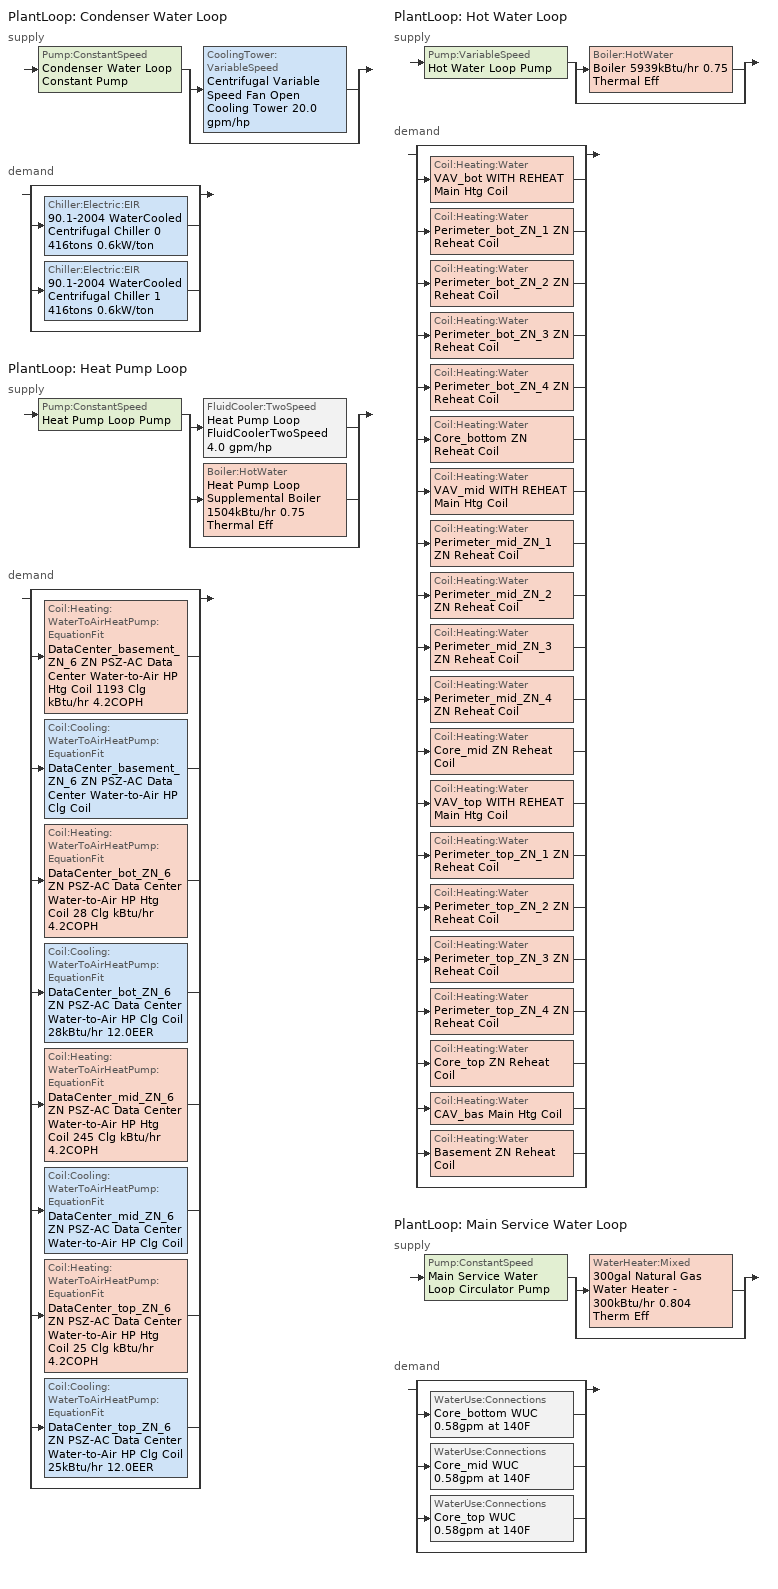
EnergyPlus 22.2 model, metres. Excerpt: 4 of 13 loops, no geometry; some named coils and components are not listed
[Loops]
PlantLoop 'Condenser Water Loop'
 supply: Pump:ConstantSpeed 'Condenser Water Loop Constant Pump' > split
  | CoolingTower:VariableSpeed 'Centrifugal Variable Speed Fan Open Cooling Tower 20.0 gpm/hp'
  | bypass
 demand: split
  | bypass
  | Chiller:Electric:EIR '90.1-2004 WaterCooled  Centrifugal Chiller 0 416tons 0.6kW/ton'
  | Chiller:Electric:EIR '90.1-2004 WaterCooled  Centrifugal Chiller 1 416tons 0.6kW/ton'
  | bypass
PlantLoop 'Heat Pump Loop'
 supply: Pump:ConstantSpeed 'Heat Pump Loop Pump' > split
  | FluidCooler:TwoSpeed 'Heat Pump Loop FluidCoolerTwoSpeed 4.0 gpm/hp'
  | Boiler:HotWater 'Heat Pump Loop Supplemental Boiler 1504kBtu/hr 0.75 Thermal Eff'
  | bypass
 demand: split
  | bypass
  | Coil:Heating:WaterToAirHeatPump:EquationFit 'DataCenter_basement_ZN_6 ZN PSZ-AC Data Center Water-to-Air HP Htg Coil 1193 Clg kBtu/hr 4.2COPH'
  | Coil:Cooling:WaterToAirHeatPump:EquationFit 'DataCenter_basement_ZN_6 ZN PSZ-AC Data Center Water-to-Air HP Clg Coil'
  | Coil:Heating:WaterToAirHeatPump:EquationFit 'DataCenter_bot_ZN_6 ZN PSZ-AC Data Center Water-to-Air HP Htg Coil 28 Clg kBtu/hr 4.2COPH'
  | Coil:Cooling:WaterToAirHeatPump:EquationFit 'DataCenter_bot_ZN_6 ZN PSZ-AC Data Center Water-to-Air HP Clg Coil 28kBtu/hr 12.0EER'
  | Coil:Heating:WaterToAirHeatPump:EquationFit 'DataCenter_mid_ZN_6 ZN PSZ-AC Data Center Water-to-Air HP Htg Coil 245 Clg kBtu/hr 4.2COPH'
  | Coil:Cooling:WaterToAirHeatPump:EquationFit 'DataCenter_mid_ZN_6 ZN PSZ-AC Data Center Water-to-Air HP Clg Coil'
  | Coil:Heating:WaterToAirHeatPump:EquationFit 'DataCenter_top_ZN_6 ZN PSZ-AC Data Center Water-to-Air HP Htg Coil 25 Clg kBtu/hr 4.2COPH'
  | Coil:Cooling:WaterToAirHeatPump:EquationFit 'DataCenter_top_ZN_6 ZN PSZ-AC Data Center Water-to-Air HP Clg Coil 25kBtu/hr 12.0EER'
  | bypass
PlantLoop 'Hot Water Loop'
 supply: Pump:VariableSpeed 'Hot Water Loop Pump' > split
  | Boiler:HotWater 'Boiler 5939kBtu/hr 0.75 Thermal Eff'
  | bypass
 demand: split
  | bypass
  | Coil:Heating:Water 'VAV_bot WITH REHEAT Main Htg Coil'
  | Coil:Heating:Water 'Perimeter_bot_ZN_1 ZN Reheat Coil'
  | Coil:Heating:Water 'Perimeter_bot_ZN_2 ZN Reheat Coil'
  | Coil:Heating:Water 'Perimeter_bot_ZN_3 ZN Reheat Coil'
  | Coil:Heating:Water 'Perimeter_bot_ZN_4 ZN Reheat Coil'
  | Coil:Heating:Water 'Core_bottom ZN Reheat Coil'
  | Coil:Heating:Water 'VAV_mid WITH REHEAT Main Htg Coil'
  | Coil:Heating:Water 'Perimeter_mid_ZN_1 ZN Reheat Coil'
  | Coil:Heating:Water 'Perimeter_mid_ZN_2 ZN Reheat Coil'
  | Coil:Heating:Water 'Perimeter_mid_ZN_3 ZN Reheat Coil'
  | Coil:Heating:Water 'Perimeter_mid_ZN_4 ZN Reheat Coil'
  | Coil:Heating:Water 'Core_mid ZN Reheat Coil'
  | Coil:Heating:Water 'VAV_top WITH REHEAT Main Htg Coil'
  | Coil:Heating:Water 'Perimeter_top_ZN_1 ZN Reheat Coil'
  | Coil:Heating:Water 'Perimeter_top_ZN_2 ZN Reheat Coil'
  | Coil:Heating:Water 'Perimeter_top_ZN_3 ZN Reheat Coil'
  | Coil:Heating:Water 'Perimeter_top_ZN_4 ZN Reheat Coil'
  | Coil:Heating:Water 'Core_top ZN Reheat Coil'
  | Coil:Heating:Water 'CAV_bas Main Htg Coil'
  | Coil:Heating:Water 'Basement ZN Reheat Coil'
  | bypass
PlantLoop 'Main Service Water Loop'
 supply: Pump:ConstantSpeed 'Main Service Water Loop Circulator Pump' > split
  | WaterHeater:Mixed '300gal Natural Gas Water Heater - 300kBtu/hr 0.804 Therm Eff'
  | bypass
 demand: split
  | bypass
  | WaterUse:Connections 'Core_bottom WUC 0.58gpm at 140F'
  | WaterUse:Connections 'Core_mid WUC 0.58gpm at 140F'
  | WaterUse:Connections 'Core_top WUC 0.58gpm at 140F'
  | bypass
[Boiler:HotWater] Design water flow rate=Autosize; Efficiency curve temperature evaluation variable=LeavingBoiler; End use subcategory=General; Fuel type=NaturalGas; Maximum part load ratio=1.2; Minimum part load ratio=0; Nominal capacity=Autosize; Nominal thermal efficiency=0.75; Normalized boiler efficiency curve=Boiler with No Minimum Turndown; Optimum part load ratio=1; Parasitic electric load=0; Sizing factor=1; Water outlet upper temperature limit=95
Name | Boiler flow mode
Boiler 5939kBtu/hr 0.75 Thermal Eff | LeavingSetpointModulated
Heat Pump Loop Supplemental Boiler 1504kBtu/hr 0.75 Thermal Eff | ConstantFlow
[Coil:Cooling:WaterToAirHeatPump:EquationFit] Gross rated sensible cooling capacity=Autosize; Gross rated total cooling capacity=Autosize; Nominal time for condensate removal to begin=0; Rated air flow rate=Autosize; Rated entering air dry bulb temperature=27; Rated entering air wet bulb temperature=19; Rated entering water temperature=30; Rated water flow rate=Autosize; Ratio of initial moisture evaporation rate and steady state latent capacity=0
Name | Cooling power consumption curve | Gross rated cooling cop | Sensible cooling capacity curve | Total cooling capacity curve
DataCenter_basement_ZN_6 ZN PSZ-AC Data Center Water-to-Air HP Clg Coil | Curve Quad Linear 3 | 3.25 | Curve Quint Linear 1 | TotCoolCapCurve
DataCenter_bot_ZN_6 ZN PSZ-AC Data Center Water-to-Air HP Clg Coil 28kBtu/hr 12.0EER | Curve Quad Linear 6 | 4.13178 | Curve Quint Linear 2 | TotCoolCapCurve 1
DataCenter_mid_ZN_6 ZN PSZ-AC Data Center Water-to-Air HP Clg Coil | Curve Quad Linear 9 | 3.25 | Curve Quint Linear 3 | TotCoolCapCurve 2
DataCenter_top_ZN_6 ZN PSZ-AC Data Center Water-to-Air HP Clg Coil 25kBtu/hr 12.0EER | Curve Quad Linear 12 | 4.13178 | Curve Quint Linear 4 | TotCoolCapCurve 3
[Coil:Heating:Water] Availability schedule=Always On Discrete; Maximum water flow rate=Autosize; Performance input method=UFactorTimesAreaAndDesignWaterFlowRate; Rated capacity=Autosize; Rated inlet water temperature=82.2222; Rated outlet water temperature=71.1111; Rated ratio for air and water convection=0.5; U factor times area value=Autosize
Name | Rated inlet air temperature | Rated outlet air temperature
Basement ZN Reheat Coil | 16.6667 | 50
Core_bottom ZN Reheat Coil; Core_mid ZN Reheat Coil; Core_top ZN Reheat Coil; Perimeter_bot_ZN_1 ZN Reheat Coil; Perimeter_bot_ZN_2 ZN Reheat Coil; Perimeter_bot_ZN_3 ZN Reheat Coil; Perimeter_bot_ZN_4 ZN Reheat Coil; Perimeter_mid_ZN_1 ZN Reheat Coil; Perimeter_mid_ZN_2 ZN Reheat Coil; Perimeter_mid_ZN_3 ZN Reheat Coil; Perimeter_mid_ZN_4 ZN Reheat Coil; Perimeter_top_ZN_1 ZN Reheat Coil; Perimeter_top_ZN_2 ZN Reheat Coil; Perimeter_top_ZN_3 ZN Reheat Coil; Perimeter_top_ZN_4 ZN Reheat Coil | 12.7778 | 40
[Coil:Heating:WaterToAirHeatPump:EquationFit] Gross rated heating capacity=Autosize; Gross rated heating cop=4.2; Rated air flow rate=Autosize; Rated entering air dry bulb temperature=20; Rated entering water temperature=20; Rated water flow rate=Autosize; Ratio of rated heating capacity to rated cooling capacity=1
Name | Heating capacity curve | Heating power consumption curve
DataCenter_basement_ZN_6 ZN PSZ-AC Data Center Water-to-Air HP Htg Coil 1193 Clg kBtu/hr 4.2COPH | Curve Quad Linear 1 | Curve Quad Linear 2
DataCenter_bot_ZN_6 ZN PSZ-AC Data Center Water-to-Air HP Htg Coil 28 Clg kBtu/hr 4.2COPH | Curve Quad Linear 4 | Curve Quad Linear 5
DataCenter_mid_ZN_6 ZN PSZ-AC Data Center Water-to-Air HP Htg Coil 245 Clg kBtu/hr 4.2COPH | Curve Quad Linear 7 | Curve Quad Linear 8
DataCenter_top_ZN_6 ZN PSZ-AC Data Center Water-to-Air HP Htg Coil 25 Clg kBtu/hr 4.2COPH | Curve Quad Linear 10 | Curve Quad Linear 11
[CoolingTower:VariableSpeed]
Centrifugal Variable Speed Fan Open Cooling Tower 20.0 gpm/hp: Basin heater capacity=0; Basin heater setpoint temperature=2; Blowdown calculation mode=ConcentrationRatio; Blowdown concentration ratio=3; Cell control=MinimalCell; Design air flow rate=Autosize; Design approach temperature=2.77778; Design fan power=89532.1; Design inlet air wet bulb temperature=26.6667; Design range temperature=5.55556; Design water flow rate=Autosize; Drift loss percent=0.008; End use subcategory=General; Evaporation loss factor=0.2; Evaporation loss mode=SaturatedExit; Fan power ratio function of air flow rate ratio curve=VSD-TWR-FAN-FPLR; Fraction of tower capacity in free convection regime=0.125; Minimum air flow rate ratio=0.2; Model type=CoolToolsCrossFlow; Number of cells=2; Sizing factor=1
[FluidCooler:TwoSpeed]
Heat Pump Loop FluidCoolerTwoSpeed 4.0 gpm/hp: Design entering air temperature=35; Design entering air wet bulb temperature=25.6; Design entering water temperature=51.67; Design water flow rate=Autosize; High fan speed air flow rate=Autosize; High fan speed fan power=30607.8; High fan speed u factor times area value=Autosize; Low fan speed air flow rate=Autocalculate; Low fan speed air flow rate sizing factor=0.5; Low fan speed fan power=9182.33; Low fan speed fan power sizing factor=0.16; Low fan speed u factor times area sizing factor=0.6; Low fan speed u factor times area value=Autocalculate; Performance input method=UFactorTimesAreaAndDesignWaterFlowRate
[PlantEquipmentList]
Condenser Water Loop Cooling Equipment List: Centrifugal Variable Speed Fan Open Cooling Tower 20.0 gpm/hp, CoolingTower:VariableSpeed
Heat Pump Loop Cooling Equipment List: Heat Pump Loop FluidCoolerTwoSpeed 4.0 gpm/hp, FluidCooler:TwoSpeed
Heat Pump Loop Heating Equipment List: Heat Pump Loop Supplemental Boiler 1504kBtu/hr 0.75 Thermal Eff, Boiler:HotWater
Hot Water Loop Heating Equipment List: Boiler 5939kBtu/hr 0.75 Thermal Eff, Boiler:HotWater
Main Service Water Loop Heating Equipment List: 300gal Natural Gas Water Heater - 300kBtu/hr 0.804 Therm Eff, WaterHeater:Mixed
[PlantEquipmentOperation:ComponentSetpoint]
Heat Pump Loop Setpoint Operation Scheme: Component 1 flow rate=Autosize; Component 2 flow rate=Autosize; Equipment 1=Heat Pump Loop FluidCoolerTwoSpeed 4.0 gpm/hp; Equipment 2=Heat Pump Loop Supplemental Boiler 1504kBtu/hr 0.75 Thermal Eff; Operation 1 type=Cooling; Operation 2 type=Heating
[PlantEquipmentOperation:CoolingLoad] Load range 1 lower limit=0; Load range 1 upper limit=1000000000
Name | Range 1 equipment list
Condenser Water Loop Cooling Operation Scheme | Condenser Water Loop Cooling Equipment List
Heat Pump Loop Cooling Operation Scheme | Heat Pump Loop Cooling Equipment List
[PlantEquipmentOperation:HeatingLoad] Load range 1 lower limit=0; Load range 1 upper limit=1000000000
Name | Range 1 equipment list
Heat Pump Loop Heating Operation Scheme | Heat Pump Loop Heating Equipment List
Hot Water Loop Heating Operation Scheme | Hot Water Loop Heating Equipment List
Main Service Water Loop Heating Operation Scheme | Main Service Water Loop Heating Equipment List
[PlantEquipmentOperationSchemes] Control scheme 1 schedule=Always On Discrete
Condenser Water Loop Operation Schemes: Control scheme 1=Condenser Water Loop Cooling Operation Scheme
Heat Pump Loop Operation Schemes: Control scheme 1=Heat Pump Loop Heating Operation Scheme; Control scheme 2=Heat Pump Loop Cooling Operation Scheme; Control scheme 2 schedule=Always On Discrete; Control scheme 3=Heat Pump Loop Setpoint Operation Scheme; Control scheme 3 schedule=Always On Discrete
Hot Water Loop Operation Schemes: Control scheme 1=Hot Water Loop Heating Operation Scheme
Main Service Water Loop Operation Schemes: Control scheme 1=Main Service Water Loop Heating Operation Scheme
[PlantLoop] Common pipe simulation=None; Maximum loop flow rate=Autosize; Minimum loop flow rate=0; Plant loop volume=Autocalculate
Name | Fluid type | Load distribution scheme | Maximum loop temperature | Minimum loop temperature | Plant equipment operation scheme | Plant loop demand calculation scheme | User defined fluid type
Condenser Water Loop | Water | Optimal | 80 | 5 | Condenser Water Loop Operation Schemes | SingleSetpoint
Heat Pump Loop | UserDefinedFluidType | SequentialLoad | 35 | 10 | Heat Pump Loop Operation Schemes | DualSetpointDeadband | EthyleneGlycol_40
Hot Water Loop | Water | Optimal | 100 | 10 | Hot Water Loop Operation Schemes | SingleSetpoint
Main Service Water Loop | Water | Optimal | 60 | 10 | Main Service Water Loop Operation Schemes | SingleSetpoint
[Pump:ConstantSpeed] Design electric power per unit flow rate=348701.1; Design flow rate=Autosize; Design power consumption=Autosize; Design power sizing method=PowerPerFlowPerPressure; Design shaft power per unit flow rate per unit head=1.28205; End use subcategory=General; Fraction of motor inefficiencies to fluid stream=0; Pump control type=Intermittent
Name | Design pump head | Motor efficiency
Condenser Water Loop Constant Pump | 148557 | 0.93
Heat Pump Loop Pump | 179344 | 0.875
Main Service Water Loop Circulator Pump | 29891 | 0.825
[Pump:VariableSpeed]
Hot Water Loop Pump: Design electric power per unit flow rate=348701.1; Design maximum flow rate=Autosize; Design minimum flow rate=0; Design minimum flow rate fraction=0; Design power consumption=Autosize; Design power sizing method=PowerPerFlowPerPressure; Design pump head=179344; Design shaft power per unit flow rate per unit head=1.28205; End use subcategory=General; Fraction of motor inefficiencies to fluid stream=0; Motor efficiency=0.91; Pump control type=Intermittent; Skin loss radiative fraction=0.5; Coefficient 1 of the part load performance curve=0; Coefficient 2 of the part load performance curve=3.2485; Coefficient 3 of the part load performance curve=-4.7443; Coefficient 4 of the part load performance curve=2.5294
[SetpointManager:FollowOutdoorAirTemperature]
Condenser Water Loop Setpoint Manager Follow OATwb with 5.0F Approach: Control variable=Temperature; Maximum setpoint temperature=29.4444; Minimum setpoint temperature=21.1111; Offset temperature difference=2.77778; Reference temperature type=OutdoorAirWetBulb; Setpoint node or nodelist=Condenser Water Loop Supply Outlet Node
[SetpointManager:Scheduled] Control variable=Temperature
Name | Schedule | Setpoint node or nodelist
Hot Water Loop Setpoint Manager | Hot Water Loop Temp - 180F | Hot Water Loop Supply Outlet Node
Service hot water setpoint manager | Service Water Loop Temp - 140F | Main Service Water Loop Supply Outlet Node
[SetpointManager:Scheduled:DualSetpoint] Control variable=Temperature; High setpoint schedule=Heat Pump Loop High Temp - 87F; Low setpoint schedule=Heat Pump Loop Low Temp - 67F
Name | Setpoint node or nodelist
Heat Pump Loop Boiler Scheduled Dual Setpoint | Heat Pump Loop Supplemental Boiler 1504kBtu/hr 0.75 Thermal Eff Outlet Water Node
Heat Pump Loop Fluid Cooler Scheduled Dual Setpoint | Heat Pump Loop FluidCoolerTwoSpeed 4.0 gpm/hp Outlet Water Node
Heat Pump Loop Scheduled Dual Setpoint | Heat Pump Loop Supply Outlet Node
[Sizing:Plant]
Name | Coincident sizing factor mode | Design loop exit temperature | Loop design temperature difference | Loop type | Sizing option | Zone timesteps in averaging window
Condenser Water Loop | GlobalCoolingSizingFactor | 29.4444 | 5.55556 | Condenser | Coincident | 6
Heat Pump Loop | None | 39 | 11 | Heating | NonCoincident | 1
Hot Water Loop | None | 82.2222 | 11.1111 | Heating | NonCoincident | 1
Main Service Water Loop | None | 60 | 5 | Heating | NonCoincident | 1
[WaterHeater:Mixed]
300gal Natural Gas Water Heater - 300kBtu/hr 0.804 Therm Eff: Ambient temperature indicator=Zone; Ambient temperature zone=Basement ZN; Deadband temperature difference=2; End use subcategory=General; Heater control type=Cycle; Heater fuel type=NaturalGas; Heater ignition delay=0; Heater ignition minimum flow rate=0; Heater maximum capacity=87921.3; Heater thermal efficiency=0.803984; Indirect water heating recovery time=1.5; Maximum temperature limit=60; Off cycle loss coefficient to ambient temperature=11.2595; Off cycle loss fraction to zone=1; Off cycle parasitic fuel consumption rate=8376.58; Off cycle parasitic fuel type=NaturalGas; Off cycle parasitic heat fraction to tank=0; On cycle loss coefficient to ambient temperature=11.2595; On cycle loss fraction to zone=1; On cycle parasitic fuel consumption rate=8376.58; On cycle parasitic fuel type=NaturalGas; On cycle parasitic heat fraction to tank=0; Setpoint temperature schedule=Service Water Loop Temp - 140F; Source side design flow rate=Autosize; Source side effectiveness=1; Source side flow control mode=IndirectHeatPrimarySetpoint; Tank volume=1.13562; Use side design flow rate=Autosize; Use side effectiveness=1
[WaterHeater:Sizing]
WaterHeater:Sizing 1: Design mode=PeakDraw; Nominal tank volume for autosizing plant connections=1; Time for tank recovery=0; Time storage can meet peak draw=0.538503; Waterheater=300gal Natural Gas Water Heater - 300kBtu/hr 0.804 Therm Eff
[WaterUse:Connections] Drain water heat exchanger destination=Plant; Drain water heat exchanger type=None
Name | Water use equipment name 1
Core_bottom WUC 0.58gpm at 140F | Core_bottom Service Water Use 0.58gpm at 140F
Core_mid WUC 0.58gpm at 140F | Core_mid Service Water Use 0.58gpm at 140F
Core_top WUC 0.58gpm at 140F | Core_top Service Water Use 0.58gpm at 140F
[WaterUse:Equipment] End use subcategory=General; Flow rate fraction schedule=OfficeLarge BLDG_SWH_SCH; Latent fraction schedule=Fraction Latent - 0.05; Peak flow rate=3.65923e-05; Sensible fraction schedule=Fraction Sensible - 0.2; Target temperature schedule=Mixed Water At Faucet Temp - 140F
Name | Zone
Core_bottom Service Water Use 0.58gpm at 140F | Core_bottom ZN
Core_mid Service Water Use 0.58gpm at 140F | Core_mid ZN
Core_top Service Water Use 0.58gpm at 140F | Core_top ZN
[Curve:Cubic] Minimum value of x=0
Name | Maximum value of x | Coefficient1 constant | Coefficient2 x | Coefficient3 x 2 | Coefficient4 x 3
Boiler with No Minimum Turndown | 1.3 | 0.7463 | 1.3196 | -2.2154 | 1.1674
VSD-TWR-FAN-FPLR | 1 | 0.331629 | -0.885676 | 0.605565 | 0.948482
[Curve:QuadLinear] Input unit type for w=Dimensionless; Input unit type for x=Dimensionless; Input unit type for y=Dimensionless; Input unit type for z=Dimensionless; Maximum value of w=100; Maximum value of x=100; Maximum value of y=100; Maximum value of z=100; Minimum value of w=-100; Minimum value of x=-100; Minimum value of y=0; Minimum value of z=0
Name | Coefficient1 constant | Coefficient2 w | Coefficient3 x | Coefficient4 y | Coefficient5 z
Curve Quad Linear 1; Curve Quad Linear 4; Curve Quad Linear 7; Curve Quad Linear 10 | 0.237847 | -3.35824 | 3.8064 | 0.1792 | 0.128607
Curve Quad Linear 2; Curve Quad Linear 5; Curve Quad Linear 8; Curve Quad Linear 11 | -3.79176 | 3.38799 | 1.50226 | -0.177654 | -0.10308
Curve Quad Linear 3; Curve Quad Linear 6; Curve Quad Linear 9; Curve Quad Linear 12 | -5.67776 | 0.438988 | 5.84528 | 0.141606 | -0.168728
TotCoolCapCurve; TotCoolCapCurve 1; TotCoolCapCurve 2; TotCoolCapCurve 3 | -4.30267 | 7.18537 | -2.23947 | 0.139996 | 0.10266
[Curve:QuintLinear] Input unit type for v=Dimensionless; Input unit type for w=Dimensionless; Input unit type for x=Dimensionless; Input unit type for y=Dimensionless; Input unit type for z=Dimensionless; Maximum value of v=100; Maximum value of w=100; Maximum value of x=100; Maximum value of y=100; Maximum value of z=100; Minimum value of v=-100; Minimum value of w=-100; Minimum value of x=-100; Minimum value of y=0; Minimum value of z=0; Coefficient1 constant=6.00194; Coefficient2 v=22.6301; Coefficient3 w=-26.7961; Coefficient4 x=-1.72375; Coefficient5 y=0.490645; Coefficient6 z=0.0693119
Curve Quint Linear 1; Curve Quint Linear 2; Curve Quint Linear 3; Curve Quint Linear 4
[Schedule:Constant]
Always On Discrete: Hourly value=1
[Schedule:Day:Interval]
Fraction Latent - 0.05 Default: 24:00, 0.05, No
Fraction Sensible - 0.2 Default: 24:00, 0.2, No
Heat Pump Loop High Temp - 87F Default: 24:00, 30.5556, No
Heat Pump Loop Low Temp - 67F Default: 24:00, 19.4444, No
Hot Water Loop Temp - 180F Default: 24:00, 82.2222, No
Mixed Water At Faucet Temp - 140F Default; Service Water Loop Temp - 140F Default: 24:00, 60, No
OfficeLarge BLDG_SWH_SCH Default: 06:00, 0, 07:00, 0.07, 11:00, 0.04, 13:00, 0.06, 14:00, 0.09, 15:00, 0.06, 21:00, 0.04, 22:00, 0.07, 24:00, 0.04, No
OfficeLarge BLDG_SWH_SCH SmrDsn|Wkdy Day; OfficeLarge BLDG_SWH_SCH Summer Design Day: 06:00, 0, 07:00, 0.07, 08:00, 0.19, 09:00, 0.35, 10:00, 0.38, 11:00, 0.39, 12:00, 0.47, 13:00, 0.57, 14:00, 0.54, 15:00, 0.34, 16:00, 0.33, 17:00, 0.44, 18:00, 0.26, 19:00, 0.21, 20:00, 0.15, 21:00, 0.17, 22:00, 0.08, 24:00, 0.05, No
OfficeLarge BLDG_SWH_SCH Winter Design Day; OfficeLarge BLDG_SWH_SCH WntrDsn|Sat Day: 06:00, 0, 07:00, 0.07, 08:00, 0.11, 09:00, 0.15, 10:00, 0.21, 11:00, 0.19, 12:00, 0.23, 13:00, 0.2, 14:00, 0.19, 15:00, 0.15, 16:00, 0.13, 17:00, 0.14, 21:00, 0.07, 22:00, 0.09, 24:00, 0.05, No
[Schedule:Week:Daily]
Fraction Latent - 0.05 Week Rule - Jan1-Dec31: Fraction Latent - 0.05 Default, Fraction Latent - 0.05 Default, Fraction Latent - 0.05 Default, Fraction Latent - 0.05 Default, Fraction Latent - 0.05 Default, Fraction Latent - 0.05 Default, Fraction Latent - 0.05 Default, Fraction Latent - 0.05 Default, Fraction Latent - 0.05 Default, Fraction Latent - 0.05 Default, Fraction Latent - 0.05 Default, Fraction Latent - 0.05 Default
Fraction Sensible - 0.2 Week Rule - Jan1-Dec31: Fraction Sensible - 0.2 Default, Fraction Sensible - 0.2 Default, Fraction Sensible - 0.2 Default, Fraction Sensible - 0.2 Default, Fraction Sensible - 0.2 Default, Fraction Sensible - 0.2 Default, Fraction Sensible - 0.2 Default, Fraction Sensible - 0.2 Default, Fraction Sensible - 0.2 Default, Fraction Sensible - 0.2 Default, Fraction Sensible - 0.2 Default, Fraction Sensible - 0.2 Default
Heat Pump Loop High Temp - 87F Week Rule - Jan1-Dec31: Heat Pump Loop High Temp - 87F Default, Heat Pump Loop High Temp - 87F Default, Heat Pump Loop High Temp - 87F Default, Heat Pump Loop High Temp - 87F Default, Heat Pump Loop High Temp - 87F Default, Heat Pump Loop High Temp - 87F Default, Heat Pump Loop High Temp - 87F Default, Heat Pump Loop High Temp - 87F Default, Heat Pump Loop High Temp - 87F Default, Heat Pump Loop High Temp - 87F Default, Heat Pump Loop High Temp - 87F Default, Heat Pump Loop High Temp - 87F Default
Heat Pump Loop Low Temp - 67F Week Rule - Jan1-Dec31: Heat Pump Loop Low Temp - 67F Default, Heat Pump Loop Low Temp - 67F Default, Heat Pump Loop Low Temp - 67F Default, Heat Pump Loop Low Temp - 67F Default, Heat Pump Loop Low Temp - 67F Default, Heat Pump Loop Low Temp - 67F Default, Heat Pump Loop Low Temp - 67F Default, Heat Pump Loop Low Temp - 67F Default, Heat Pump Loop Low Temp - 67F Default, Heat Pump Loop Low Temp - 67F Default, Heat Pump Loop Low Temp - 67F Default, Heat Pump Loop Low Temp - 67F Default
Hot Water Loop Temp - 180F Week Rule - Jan1-Dec31: Hot Water Loop Temp - 180F Default, Hot Water Loop Temp - 180F Default, Hot Water Loop Temp - 180F Default, Hot Water Loop Temp - 180F Default, Hot Water Loop Temp - 180F Default, Hot Water Loop Temp - 180F Default, Hot Water Loop Temp - 180F Default, Hot Water Loop Temp - 180F Default, Hot Water Loop Temp - 180F Default, Hot Water Loop Temp - 180F Default, Hot Water Loop Temp - 180F Default, Hot Water Loop Temp - 180F Default
Mixed Water At Faucet Temp - 140F Week Rule - Jan1-Dec31: Mixed Water At Faucet Temp - 140F Default, Mixed Water At Faucet Temp - 140F Default, Mixed Water At Faucet Temp - 140F Default, Mixed Water At Faucet Temp - 140F Default, Mixed Water At Faucet Temp - 140F Default, Mixed Water At Faucet Temp - 140F Default, Mixed Water At Faucet Temp - 140F Default, Mixed Water At Faucet Temp - 140F Default, Mixed Water At Faucet Temp - 140F Default, Mixed Water At Faucet Temp - 140F Default, Mixed Water At Faucet Temp - 140F Default, Mixed Water At Faucet Temp - 140F Default
OfficeLarge BLDG_SWH_SCH Week Rule - Jan1-Dec31: OfficeLarge BLDG_SWH_SCH Default, OfficeLarge BLDG_SWH_SCH SmrDsn|Wkdy Day, OfficeLarge BLDG_SWH_SCH SmrDsn|Wkdy Day, OfficeLarge BLDG_SWH_SCH SmrDsn|Wkdy Day, OfficeLarge BLDG_SWH_SCH SmrDsn|Wkdy Day, OfficeLarge BLDG_SWH_SCH SmrDsn|Wkdy Day, OfficeLarge BLDG_SWH_SCH WntrDsn|Sat Day, OfficeLarge BLDG_SWH_SCH Default, OfficeLarge BLDG_SWH_SCH Summer Design Day, OfficeLarge BLDG_SWH_SCH Winter Design Day, OfficeLarge BLDG_SWH_SCH Default, OfficeLarge BLDG_SWH_SCH Default
Service Water Loop Temp - 140F Week Rule - Jan1-Dec31: Service Water Loop Temp - 140F Default, Service Water Loop Temp - 140F Default, Service Water Loop Temp - 140F Default, Service Water Loop Temp - 140F Default, Service Water Loop Temp - 140F Default, Service Water Loop Temp - 140F Default, Service Water Loop Temp - 140F Default, Service Water Loop Temp - 140F Default, Service Water Loop Temp - 140F Default, Service Water Loop Temp - 140F Default, Service Water Loop Temp - 140F Default, Service Water Loop Temp - 140F Default
[Schedule:Year]
Fraction Latent - 0.05: Fraction Latent - 0.05 Week Rule - Jan1-Dec31, 1, 1, 12, 31
Fraction Sensible - 0.2: Fraction Sensible - 0.2 Week Rule - Jan1-Dec31, 1, 1, 12, 31
Heat Pump Loop High Temp - 87F: Heat Pump Loop High Temp - 87F Week Rule - Jan1-Dec31, 1, 1, 12, 31
Heat Pump Loop Low Temp - 67F: Heat Pump Loop Low Temp - 67F Week Rule - Jan1-Dec31, 1, 1, 12, 31
Hot Water Loop Temp - 180F: Hot Water Loop Temp - 180F Week Rule - Jan1-Dec31, 1, 1, 12, 31
Mixed Water At Faucet Temp - 140F: Mixed Water At Faucet Temp - 140F Week Rule - Jan1-Dec31, 1, 1, 12, 31
OfficeLarge BLDG_SWH_SCH: OfficeLarge BLDG_SWH_SCH Week Rule - Jan1-Dec31, 1, 1, 12, 31
Service Water Loop Temp - 140F: Service Water Loop Temp - 140F Week Rule - Jan1-Dec31, 1, 1, 12, 31
